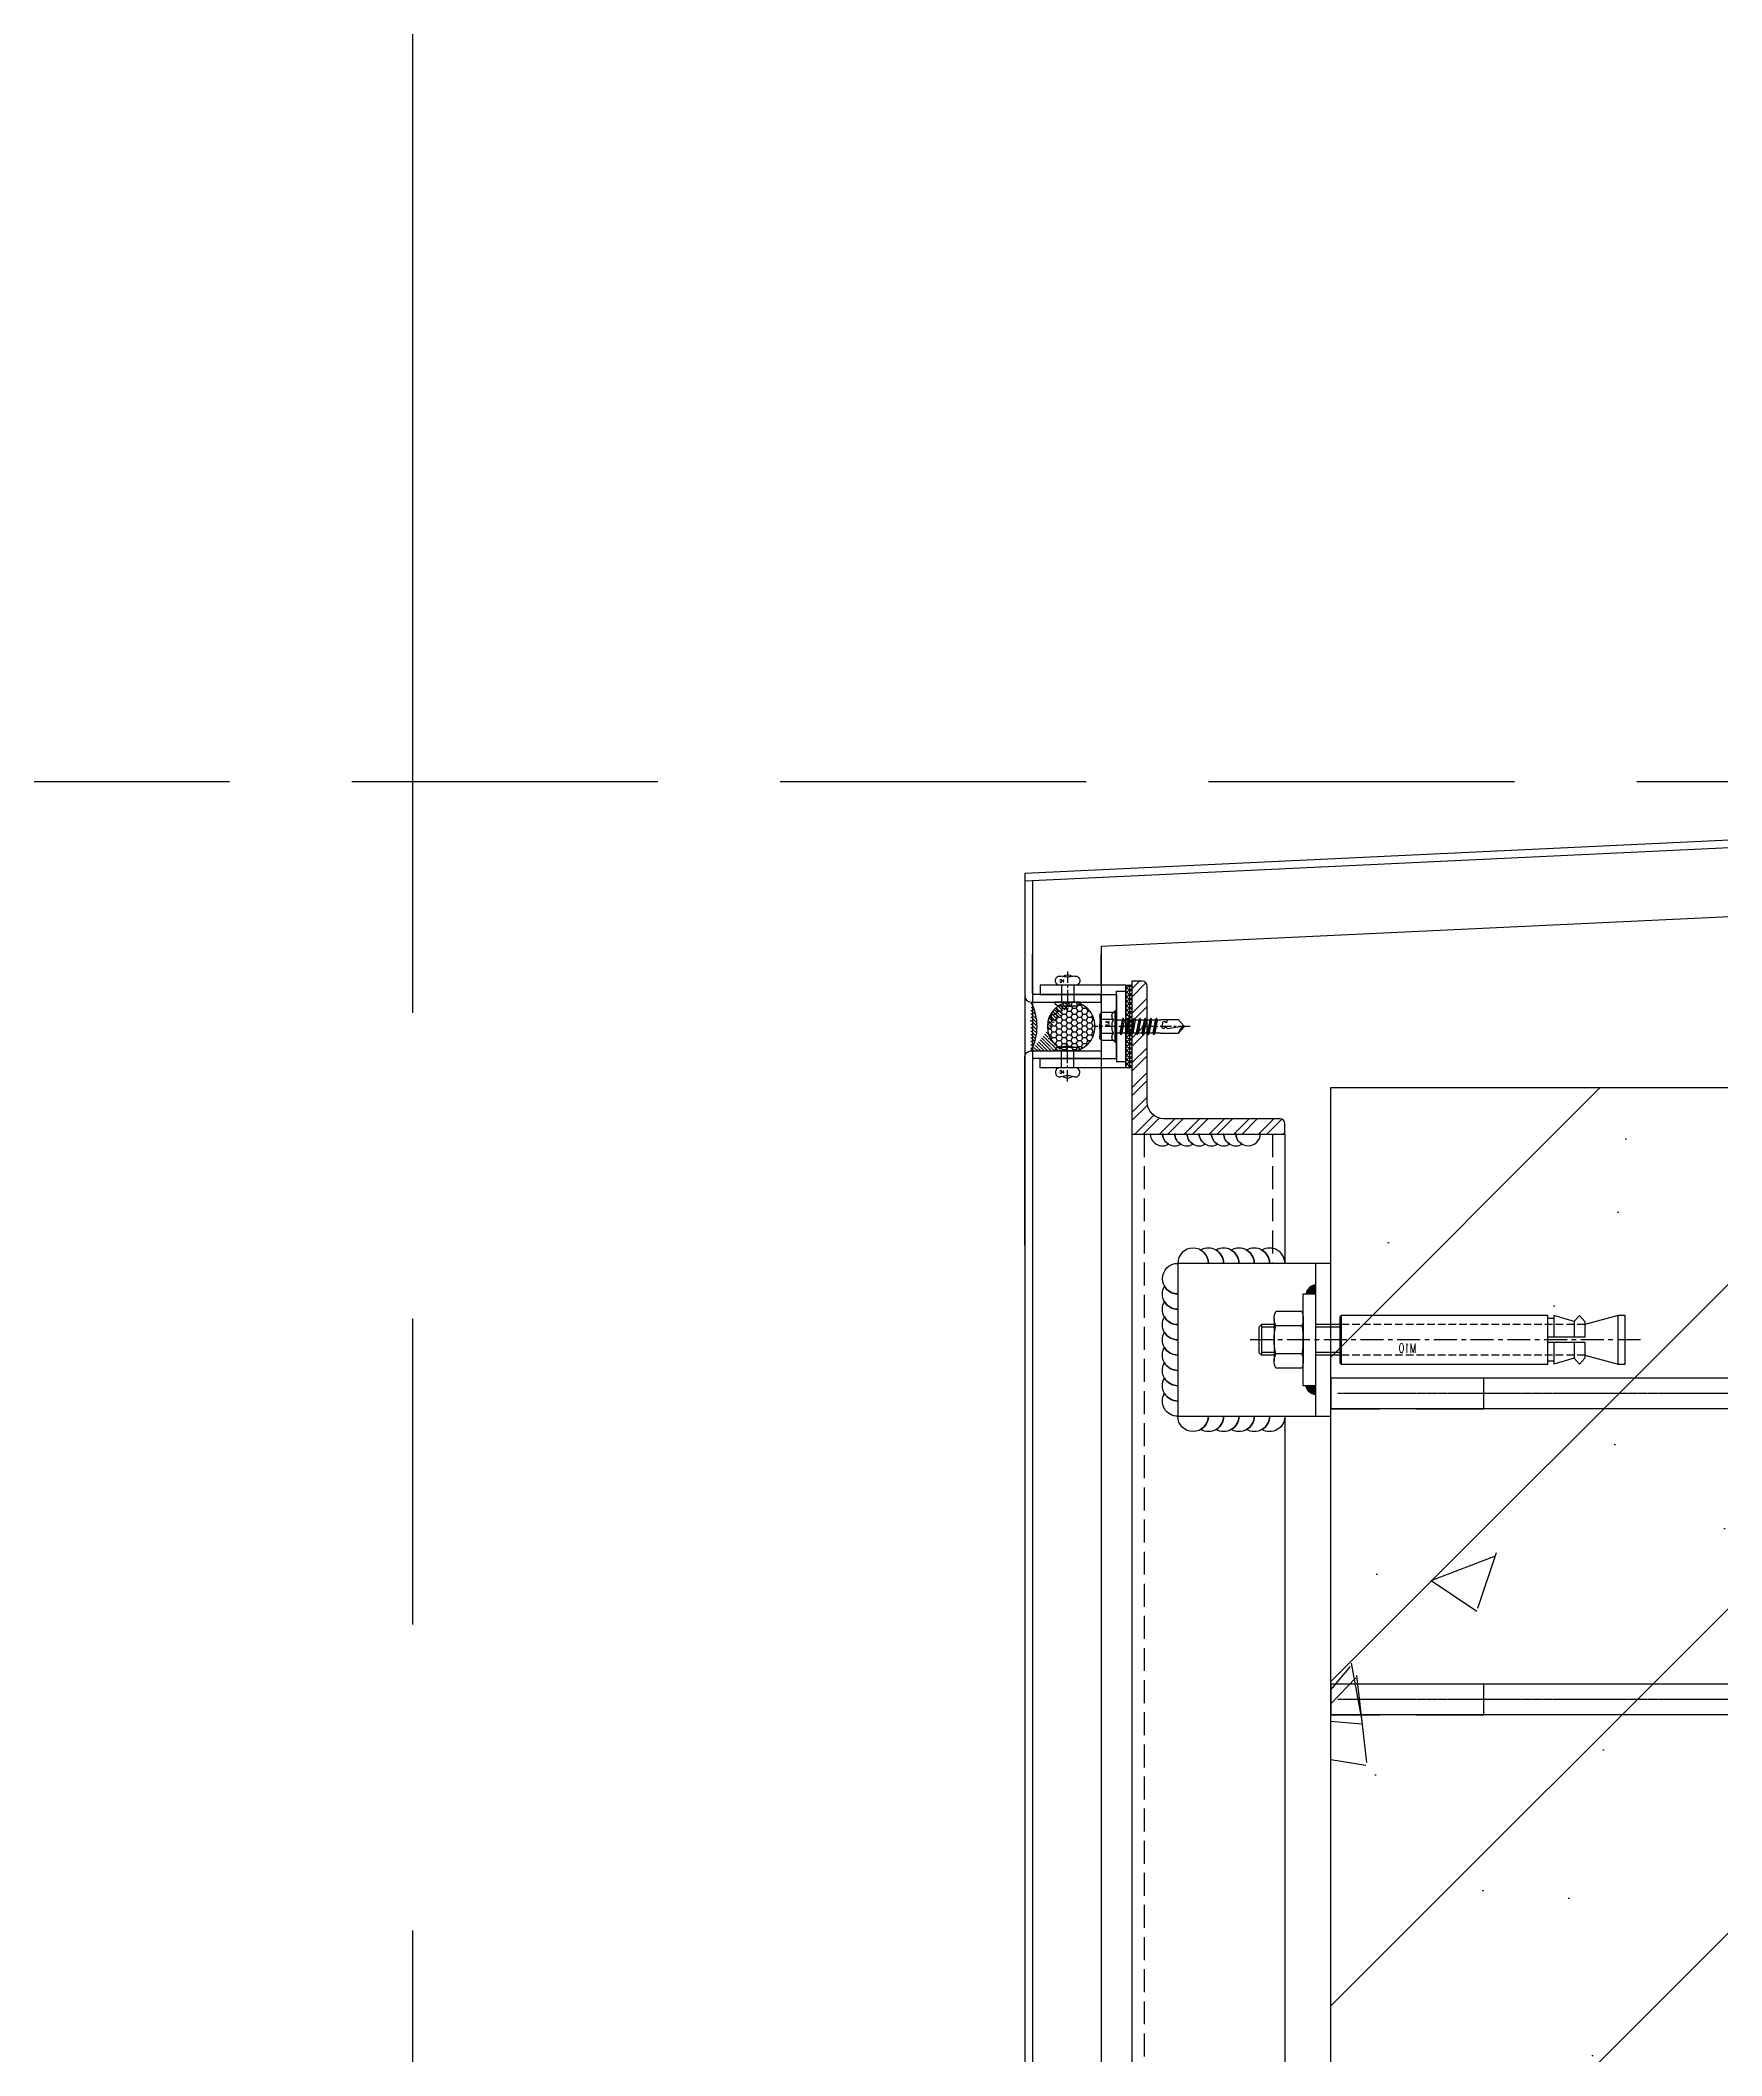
# Model space of a CAD drawing. Extents: x 220580 to 2027826, y -309201 to 71987.
# Drawn here: x 306933 to 307482, y -151196 to -150537 of the extents above; entities that cross this region are included whole.
import ezdxf
from ezdxf.enums import TextEntityAlignment as Align

# ---------------------------------------------------------------- set-up
doc = ezdxf.new("R2010")
doc.units = 0
for name, pattern in [('CENTER', [2, 1.25, -0.25, 0.25, -0.25]), ('DASH', [0.35, 0.25, -0.1]), ('ZN-CENTER', [2, 1.25, -0.25, 0.25, -0.25]), ('ZN-DASH', [0.35, 0.25, -0.1]), ('ZN-DOT', [0.25, 0, -0.25])]:
    doc.linetypes.add(name, pattern=pattern)
for name, color, linetype in [('!ZN1-填充-8', 8, 'Continuous'), ('!ZN3-铝板幕墙-3', 3, 'Continuous'), ('!ZN4-辅助材料-1', 1, 'Continuous'), ('!ZN4-配件-11', 11, 'Continuous'), ('!ZN5-钢材投影-40', 40, 'Continuous'), ('!ZN5-钢材断面-2', 2, 'Continuous'), ('!ZN5-铝材投影-112', 112, 'Continuous'), ('!ZN6-层高线-8', 8, 'ZN-DOT'), ('!ZN6-虚线-8', 8, 'ZN-DASH'), ('1 轴线 辅助线', 1, 'CENTER'), ('20剖面图$0$PUB_HATCH', 8, 'Continuous'), ('2钢材断面', 2, 'Continuous'), ('40钢材投影', 40, 'Continuous'), ('ALT_CEN-0-30', 1, 'CENTER'), ('DIM', 173, 'Continuous'), ('S-SHAPE', 51, 'Continuous'), ('焊缝', 8, 'Continuous')]:
    doc.layers.add(name, color=color, linetype=linetype)
doc.styles.add('DHTEXT-1', font='ROMANS.shx', dxfattribs={"width": 0.7, "bigfont": 'CHINESE.shx'})
doc.dimstyles.new('ZN200', dxfattribs={"dimscale": 200, "dimtxt": 2.5, "dimasz": 1.5, "dimexe": 1, "dimexo": 2, "dimgap": 0.9, "dimtad": 1, "dimdec": 0, "dimdsep": 46, "dimtxsty": 'DHTEXT-1', "dimblk": 'ARCHTICK', "dimcen": 2.5, "dimclrd": 173, "dimclre": 173, "dimclrt": 7, "dimazin": 2, "dimtfac": 1, "dimtdec": 0, "dimtix": 1, "dimtmove": 2, "dimatfit": 3, "dimfxl": 0, "dimtolj": 1, "dimtzin": 0, "dimarcsym": 0})

# ---------------------------------------------------------------- blocks, each defined once
blk = doc.blocks.new('*U223')
h = blk.add_hatch(color=0)
edge = h.paths.add_edge_path()
edge.add_line((-15.00000000000364, 2.999999999993179), (-15.00000000000364, 1.591615728102624e-12))
edge.add_line((-15.00000000000364, 1.591615728102624e-12), (-18.00000000000387, 2.728484105318785e-12))
edge.add_arc((-14.58609127035152, -0.4139087296600792), 3.438908729653297, 456.9129077606186, 533.0870922391964, ccw=False)
h = blk.add_hatch(color=0)
edge = h.paths.add_edge_path()
edge.add_line((14.99999999999636, 2.999999999993179), (14.99999999999636, 1.591615728102624e-12))
edge.add_line((14.99999999999636, 1.591615728102624e-12), (17.99999999999659, 2.728484105318785e-12))
edge.add_arc((14.58609127034424, -0.4139087296600792), 3.438908729653297, 6.912907760803543, 83.08709223938138)
at = {"color": 0, "linetype": 'CENTER', "ltscale": 6}
blk.add_line((-5.076897547976395e-12, -106.2153711569533), (2.046363078989089e-12, 22.5315035618338), dxfattribs=at)
at = {"linetype": 'ByBlock', "ltscale": 20}
for p, q in [((-6.92820323027513, 13.49999999999625), (6.928203230277404, 13.49999999999625)), ((-4.166666666667254, 18.4999999997375), (-5.000000000003013, 17.66666666640901)), ((-5.000000000003013, 17.66666666640901), (4.999999999996994, 17.66666666640901)), ((-5.000000000003013, 13.49999999992667), (-5.000000000003013, 17.66666666640901)), ((-4.166666666667254, 18.4999999997375), (4.166666666664874, 18.4999999997375)), ((-4.145833333406472, 13.49999999992667), (-4.145833333406472, 17.66666666640901)), ((4.145833333414203, 13.4999999999194), (4.145833333414203, 17.66666666640901)), ((4.166666666664874, 18.4999999997375), (4.999999999996994, 17.66666666640901)), ((4.999999999996994, 13.4999999999194), (4.999999999996994, 17.66666666640901)), ((-9.23760430703146, 4.499999999996248), (-9.23760430703146, 12.99999999999625)), ((-4.618802153515162, 4.499999999996248), (-4.618802153515162, 12.99999999999625)), ((4.618802153517436, 4.499999999996248), (4.618802153517436, 12.99999999999625)), ((9.237604307033735, 4.499999999996248), (9.237604307033735, 12.99999999999625)), ((-6.92820323027513, 3.999999999996248), (6.928203230277404, 3.999999999996248)), ((-5.000000000003013, -7.999999999820957), (-5.000000000003013, 1.820126271923073e-10)), ((-4.145833333406472, -7.999999999820957), (-4.145833333406472, 1.820126271923073e-10)), ((4.145833333414203, -7.999999999820957), (4.145833333414203, 1.820126271923073e-10)), ((4.999999999996994, -7.999999999820957), (4.999999999996994, 1.820126271923073e-10)), ((-7.999999999999375, -8.44444444444514), (-7.55555555555776, -7.999999999999886)), ((-7.55555555555776, -7.999999999999886), (7.555555555555372, -7.999999999999886)), ((8.000000000000625, -8.444444444452415), (7.555555555555372, -7.999999999999886))]:
    blk.add_line(p, q, dxfattribs=at)
at = {"linetype": 'DASH', "ltscale": 10}
for p, q in [((-5.000000000003087, -87.9999999999999), (-5.000000000003013, -7.999999999999886)), ((4.999999999996913, -87.9999999999999), (4.999999999996994, -7.999999999999886))]:
    blk.add_line(p, q, dxfattribs=at)
at = {"ltscale": 10}
for p, q in [((-8.000000000006732, -77.94758677210257), (-0.8888888888934723, -77.94758677210258)), ((-5.963513038755213, -84.4999999999999), (-8.000000000006725, -77.94758677210258)), ((-7.000000000006725, -77.94758677210258), (-7.000000000006725, -75.94758677210258)), ((-0.8888888888934723, -87.9999999999999), (-0.8888888888934723, -75.94758677210258)), ((0.8888888888839013, -87.9999999999999), (0.8888888888839013, -75.94758677210258)), ((0.8888888888839084, -77.94758677210258), (8.00000000000055, -77.94758677210258)), ((5.963513038749038, -84.4999999999999), (8.00000000000055, -77.94758677210258)), ((7.000000000000551, -77.94758677210258), (7.000000000000551, -75.94758677210258)), ((-5.963513038755213, -84.4999999999999), (-0.8888888888934794, -84.4999999999999)), ((0.8888888888839013, -84.4999999999999), (5.963513038749038, -84.4999999999999)), ((-5.963513038755213, -87.9999999999999), (-0.8888888888934794, -87.99999999999989)), ((0.8888888888839013, -87.99999999999989), (5.963513038749038, -87.9999999999999))]:
    blk.add_line(p, q, dxfattribs=at)
at = {"color": 0}
for points in [[(-15.00000000000273, 2.999999999993292), (-15.00000000000273, 1.13686837721616e-13), (-18.00000000000273, 2.842170943040401e-12, -0.3451779686434808)], [(14.99999999999727, 2.999999999993292), (14.99999999999727, 1.13686837721616e-13), (17.99999999999727, 2.842170943040401e-12, 0.3451779686434808)]]:
    blk.add_lwpolyline(points, format="xyb", close=True, dxfattribs=at)
at = {"linetype": 'ByBlock', "ltscale": 20}
blk.add_lwpolyline([(14.99999999999727, 1.13686837721616e-13), (14.99999999999727, 4.000000000000114), (-14.99999999999545, 4.000000000000114), (-14.99999999999545, 1.13686837721616e-13)], close=True, dxfattribs=at)
at = {"ltscale": 10}
blk.add_lwpolyline([(-8.00000000000665, -8.444444444452415), (8.000000000000625, -8.444444444452415), (8.00000000000055, -75.94758677210258), (-8.000000000006725, -75.94758677210258)], close=True, dxfattribs=at)
for points in [[(-5.963513038755213, -84.4999999999999), (-8.000000000006725, -86.2499999999999), (-5.963513038755213, -87.9999999999999)], [(5.963513038749038, -84.4999999999999), (8.00000000000055, -86.2499999999999), (5.963513038749038, -87.9999999999999)]]:
    blk.add_lwpolyline(points, dxfattribs=at)
at = {"linetype": 'ByBlock', "ltscale": 20}
for points in [[(4.999999999996913, -87.9999999999999), (7.999999999982361, -98.98046481074721), (7.999999999985999, -101.2460711060066), (-7.999999999992173, -101.2460711060066), (-7.999999999992173, -98.98046481074721), (-5.000000000003087, -87.9999999999999)], [(7.999999999982361, -98.98046481076176), (-7.999999999992173, -98.98046481076176)]]:
    blk.add_lwpolyline(points, dxfattribs=at)
for centre, radius, start, end in [((-6.92820323027513, 7.916666666664128), 5.583333333333478, 65.56730232063656, 114.4326976793634), ((1.13686837721616e-12, -8.083333333337691), 21.58333333333508, 77.64321860954969, 102.3567813904503), ((6.928203230277404, 7.916666666664128), 5.583333333333478, 65.56730232063656, 114.4326976793634), ((-6.92820323027513, 9.583333333330188), 5.583333333333478, 245.5673023206366, 294.4326976793634), ((1.13686837721616e-12, 25.58333333333201), 21.58333333333508, 257.6432186095497, 282.3567813904503), ((6.928203230277404, 9.583333333330188), 5.583333333333478, 245.5673023206366, 294.4326976793634)]:
    blk.add_arc(centre, radius, start, end, dxfattribs=at)
at = {"layer": 'Defpoints', "color": 0, "ltscale": 10, "style": 'DHTEXT-1', "width": 0.7}
blk.add_text('M10', height=3, rotation=90, dxfattribs=at).set_placement((4.219895687111702, -30.11356242580848), align=Align.CENTER)
blk = doc.blocks.new('20250828105834')
at = {"layer": '!ZN5-钢材投影-40', "ltscale": 1000}
blk.add_line((-5, 25.00000000000364), (-5, -24.99999999999636), dxfattribs=at)
blk.add_lwpolyline([(-50, 25.00000000000364), (-50, -24.99999999999636), (0, -24.99999999999636), (0, 25.00000000000364)], close=True, dxfattribs=at)
at = {"layer": '!ZN4-配件-11', "color": 1, "ltscale": 50, "xscale": -1, "rotation": 90}
blk.add_blockref('*U223', (-5, 3.637978807091713e-12), dxfattribs=at)
blk = doc.blocks.new('A$Cec10f56f')
at = {"layer": '!ZN1-填充-8'}
h = blk.add_hatch(color=252, dxfattribs=at)
h.dxf.hatch_style = 1
h.paths.add_polyline_path([(10.00000073583942, 54.9999991057266), (10.00000073583942, 62.94425072797458), (18.00873087856598, 54.99999902409036)])
h = blk.add_hatch(color=252, dxfattribs=at)
h.dxf.hatch_style = 1
h.paths.add_polyline_path([(18.00873087856598, 54.99999902409036), (18.0087308887596, 44.99999946681783), (10.00000074603304, 44.99999946681783), (10.00000073583942, 54.9999991057266)])
h = blk.add_hatch(color=252, dxfattribs=at)
h.dxf.hatch_style = 1
h.paths.add_polyline_path([(10.00000073583942, 44.99999982787995), (10.00000073583942, 37.05574820563197), (18.00873087856598, 44.99999990951619)])
h = blk.add_hatch(color=252, dxfattribs=at)
h.dxf.hatch_style = 1
h.paths.add_polyline_path([(10.00000073583942, -45.0000008942734), (10.00000073583942, -37.05574927202542), (18.00873087856598, -45.00000097590964)])
h = blk.add_hatch(color=252, dxfattribs=at)
h.dxf.hatch_style = 1
h.paths.add_polyline_path([(18.00873087856598, -45.00000097590964), (18.0087308887596, -55.00000053318217), (10.00000074603304, -55.00000053318217), (10.00000073583942, -45.0000008942734)])
h = blk.add_hatch(color=252, dxfattribs=at)
h.dxf.hatch_style = 1
h.paths.add_polyline_path([(10.00000073583942, -55.00000017212005), (10.00000073583942, -62.94425179436803), (18.00873087856598, -55.00000009048381)])
at = {"layer": '2钢材断面'}
for p, q in [((0, 100), (10, 100)), ((0, 100), (0, -100)), ((10, 100), (10.00000109216853, 45)), ((10.00000109216853, 45), (10, -44)), ((10, -44), (10, -100)), ((0, -100), (10, -100))]:
    blk.add_line(p, q, dxfattribs=at)
at = {"layer": '40钢材投影'}
for p, q in [((18.00873087856598, 54.99999902409036), (10.00000073583942, 62.94425072797458)), ((10.00000015634578, 54.9999999126303), (200, 54.99999761907384)), ((200, 55), (200, 45)), ((10, 45), (200, 45)), ((18.00873087856598, 44.99999990951619), (10.00000073583942, 37.05574820563197)), ((18.00873087856598, -45.00000097590964), (10.00000073583942, -37.05574927202542)), ((10.00000015634578, -45.0000000873697), (200, -45.00000238092616)), ((200, -45), (200, -55)), ((10, -55), (200, -55)), ((18.00873087856598, -55.00000009048381), (10.00000073583942, -62.94425179436803))]:
    blk.add_line(p, q, dxfattribs=at)
for points in [[(172, 45), (150, 45), (150, 55), (200, 55), (200, 45), (184, 45)], [(172, -55), (150, -55), (150, -45), (200, -45), (200, -55), (184, -55)]]:
    blk.add_lwpolyline(points, dxfattribs=at)
at = {"layer": 'ALT_CEN-0-30', "ltscale": 0.3}
for p, q in [((0, 50), (197.8050792769063, 50)), ((0, -50), (197.8050792769063, -50))]:
    blk.add_line(p, q, dxfattribs=at)
blk = doc.blocks.new('ZT_角钢(填充)_50X50X5')
at = {"layer": '!ZN1-填充-8'}
h = blk.add_hatch(dxfattribs=at)
h.set_pattern_fill('ANSI32', color=256, scale=0.6, style=0)
h.set_pattern_definition([(45, (-11702.14548385996, -65281.3865768466), (-4.041115254481119, 4.041115254481119), []), (45, (-11699.45140585996, -65281.3865768466), (-4.041115254481119, 4.041115254481119), [])])
h.paths.add_polyline_path([(50, 3.333333333328937, 0.4142135623730951), (48.33333333333394, 5.000000000000455), (10.5, 5, -0.4142135623730951), (5, 10.5), (5, 48.33333333332848, 0.4142135623730951), (3.33333333333394, 50), (0, 50), (0, 0), (50.00000000000182, -6.821210263296962e-12)])
at = {"layer": '!ZN5-钢材断面-2'}
blk.add_lwpolyline([(0, 0), (0, 50), (3.33333333333394, 50, -0.4142135623730951), (5, 48.33333333332848), (5, 10.5, 0.4142135623730951), (10.5, 5), (48.33333333333394, 5.000000000000455, -0.4142135623730951), (50, 3.333333333328937), (50, 4.547473508864641e-13), (0, 0)], format="xyb", dxfattribs=at)
blk = doc.blocks.new('*U2004')
at = {"layer": '!ZN5-钢材断面-2', "extrusion": (0, 0, -1), "zscale": -1, "rotation": 90}
blk.add_blockref('ZT_角钢(填充)_50X50X5', (0, 0), dxfattribs=at)
blk = doc.blocks.new('铝板16mm胶缝')
at = {"layer": '!ZN1-填充-8'}
h = blk.add_hatch(dxfattribs=at)
h.set_pattern_fill('HONEY', color=256, scale=0.7, angle=-270, style=0)
h.set_pattern_definition([(90, (10097.31989989708, 185.0232752102251), (-0.9623705000000002, 1.666875), [1.11125, -2.2225]), (210, (10097.31989989708, 185.0232752102251), (-0.9623708449331864, -1.666874800852732), [1.11125, -2.222499999999999]), (150, (10097.31989989708, 185.0232752102251), (-1.924741344933186, 1.991472677892826e-07), [-2.2225, 1.11125])])
edge = h.paths.add_edge_path()
edge.add_ellipse((-8.500000000207365, 14.57041595620103), major_axis=(-7.997393453053519, 3.358849100355043e-11), ratio=0.9747925043838522, start_angle=0, end_angle=360)
h = blk.add_hatch(dxfattribs=at)
h.set_pattern_fill('ANSI35', color=256, scale=0.5, angle=-270, style=0)
h.set_pattern_definition([(135, (0, 0), (-1.122532015133644, -1.122532015133644), []), (135, (0, 1.122532500000005), (-1.122532015133644, -1.122532015133644), [1.984375, -0.396875, 0, -0.396875])])
edge = h.paths.add_edge_path()
edge.add_line((-0.5052130940530333, 1.366215148264018), (-0.5026065471538459, 14.57041595616465))
edge.add_line((-16.50000000016007, 1.366215148336778), (-16.49739345326088, 14.57041595623741))
edge.add_ellipse((-8.500000000207365, 14.57041595620103), major_axis=(-7.997393453053519, 3.358849100355043e-11), ratio=0.9747925043838522, start_angle=0, end_angle=180)
edge.add_arc((-8.499999999414285, -14.44754302653018), 17.72215979008053, 63.16567149166988, 116.8343285139232)
at = {"layer": '!ZN4-辅助材料-1', "ltscale": 0.5}
blk.add_arc((-8.499999999414285, -14.44754302653018), 17.72215979008053, 63.16567149164778, 116.8343285139584, dxfattribs=at)
blk.add_ellipse((-8.500000000207365, 14.57041595620103), major_axis=(-7.997393453053519, 3.358849100355043e-11), ratio=0.9747925043838522, dxfattribs=at)
at = {"layer": 'Defpoints', "ltscale": 0.5}
for p in [(-16.50000000018917, -0.6337848516632221), (-8.500000000280124, -0.6337848516632221), (-0.4999999986393959, -0.6337848516632221)]:
    blk.add_point(p, dxfattribs=at)
blk = doc.blocks.new('*U1824')
at = {"color": 0, "linetype": 'ZN-CENTER', "ltscale": 3}
blk.add_line((23.99999999999994, 2.188255855140087e-07), (-7.276562432845615, -1.533137051807418e-07), dxfattribs=at)
at = {"ltscale": 10}
for p, q in [((-5.449999999999818, -3.464101413275086), (-5.449999999999818, 3.464101817001181)), ((-1.015572715537019, 4.618802355381165), (-4.949999999997999, 4.618802355381165)), ((-1.015583010001137, 2.309401278621424), (-4.949999999997999, 2.309401278624835)), ((-0.5504878062047283, -5.115541284646254), (-0.5504878062065472, 5.115530008962667)), ((-0.1698801084603474, 5.480866579516958), (1.167940990853822e-05, 4.83959058622783)), ((0, -4.839613541317005), (0, 4.8396139450431)), ((0, 2.084999581674395), (14.28830168384373, 2.085001969002848)), ((1.419619596213958, 2.729999885991237), (2.200602679755074, -2.730000114008757)), ((3.219619596213958, 2.729999881768008), (4.000602679755074, -2.730000118231986)), ((5.019619596213958, 2.729999877544779), (5.800602679755074, -2.730000122455214)), ((6.819619596213958, 2.729999873321551), (7.600602679755074, -2.730000126678443)), ((8.619619596213958, 2.729999869098322), (9.400602679755075, -2.730000130901672)), ((10.41961959621396, 2.729999864875094), (11.20060267975507, -2.7300001351249)), ((12.21961959621396, 2.729999860651865), (13.00060267975507, -2.730000139348129)), ((-1.015583010002956, -2.30940087489533), (-4.94999999999618, -2.30940087489874)), ((-1.015583010001137, -4.618801951655071), (-4.949999999999818, -4.618801951654161)), ((-0.1698801084603474, -5.480877855198726), (1.167940990853822e-05, -4.839601861909371)), ((14.28834179297628, -2.085001744372565), (0, -2.084999717997933))]:
    blk.add_line(p, q, dxfattribs=at)
for points in [[(1.828211756127738, -2.085000114008789), (1.047228672586622, 2.084999885991241), (1.419619596213901, 2.729999885991095), (1.792010519841123, 2.084999885991241), (2.57299360338241, -2.085000114008761), (2.200602679755074, -2.730000114008771)], [(3.628211756127738, -2.085000118232018), (2.847228672586622, 2.084999881768012), (3.219619596213901, 2.729999881767866), (3.592010519841123, 2.084999881768012), (4.37299360338241, -2.085000118231989), (4.000602679755074, -2.730000118232)], [(5.428211756127738, -2.085000122455247), (4.647228672586622, 2.084999877544783), (5.019619596213901, 2.729999877544637), (5.392010519841123, 2.084999877544783), (6.17299360338241, -2.085000122455218), (5.800602679755074, -2.730000122455229)], [(7.228211756127738, -2.085000126678475), (6.447228672586622, 2.084999873321555), (6.819619596213901, 2.729999873321409), (7.192010519841123, 2.084999873321555), (7.97299360338241, -2.085000126678447), (7.600602679755074, -2.730000126678457)], [(9.028211756127739, -2.085000130901704), (8.247228672586623, 2.084999869098326), (8.619619596213902, 2.72999986909818), (8.992010519841124, 2.084999869098326), (9.77299360338241, -2.085000130901676), (9.400602679755075, -2.730000130901686)], [(10.82821175612774, -2.085000135124933), (10.04722867258662, 2.084999864875098), (10.4196195962139, 2.729999864874951), (10.79201051984112, 2.084999864875098), (11.57299360338241, -2.085000135124904), (11.20060267975507, -2.730000135124914)], [(12.62821175612774, -2.085000139348161), (11.84722867258662, 2.084999860651869), (12.2196195962139, 2.729999860651723), (12.59201051984112, 2.084999860651869), (13.37299360338241, -2.085000139348133), (13.00060267975507, -2.730000139348143)]]:
    blk.add_lwpolyline(points, close=True, dxfattribs=at)
for points in [[(14.28755614132959, -2.084999790480305, -0.414213562373095), (14.44551068678416, -2.242954335934877), (14.44551068678416, -2.321931608662732), (20.17706341883141, -2.321931608662732), (21.99999672497771, -0.2620664843346907), (21.99999672497771, 0.2620669033741529), (20.1770634188305, 2.321932027703048), (14.44551068678416, 2.321932027703616), (14.44551068678416, 2.242954754974284, -0.414213562373095), (14.28755614132959, 2.085000209519654)], [(16.51287844574838, -2.321931608662732), (16.35611659158181, -1.195959136936376), (15.82661205339483, -1.523970797760166, -0.5304615897786895), (15.03442566961419, -1.169417307181045), (14.81075563571315, 0.0990784896746442, -0.6513157956771675), (15.47433833661651, 0.5440859063701903), (16.0012324895205, 0.2109028390927443), (16.76803563861736, 0.6608451827776259), (21.99999672497771, -0.2620664843346907, -0.2012259957209903), (20.1770634188305, 2.321932027703048)]]:
    blk.add_lwpolyline(points, format="xyb", dxfattribs=at)
for centre, radius, start, end in [((-3.866666666665878, 3.464101817001181), 1.583333333333237, 133.1735511071865, 226.8264488928781), ((0.1333333333341216, 2.018612281773358e-07), 5.583333333333248, 155.5673023206315, 204.4326976793683), ((0.06775032333098352, 3.464101817001181), 1.583333333333237, 133.1735511071865, 226.8264488928781), ((4.067750323330984, 2.018612281773358e-07), 5.583333333333248, 155.5673023206315, 204.4326976793683), ((7.477939400387186, -2.867559875829768), 11.3218976996017, 132.4921501626091, 138.6063620026382), ((-3.866666666665878, -3.464101413275086), 1.583333333333237, 133.1735511071865, 226.8264488927399), ((0.06775032333098352, -3.464101413275086), 1.583333333333237, 133.1735511071865, 226.8264488927399), ((7.477939400387186, 2.867548600148227), 11.3218976996017, 221.3935592101043, 227.5078498373909)]:
    blk.add_arc(centre, radius, start, end, dxfattribs=at)
at = {"layer": 'Defpoints', "color": 0, "ltscale": 10, "style": 'DHTEXT-1', "width": 0.7}
blk.add_text('5.5', height=1, rotation=90, dxfattribs=at).set_placement((-2.461643067588102, -0.9299515093815011), align=Align.CENTER)
blk = doc.blocks.new('铝板连接件1(新规)')
at = {"layer": '!ZN1-填充-8'}
h = blk.add_hatch(dxfattribs=at)
h.set_pattern_fill('NET3', color=256, scale=0.4, angle=180, style=0)
h.set_pattern_definition([(179.9999999999999, (18968.5970618126, 39999.08912065818), (-9.724564495274452e-16, -1.27), []), (239.9999999999999, (18968.5970618126, 39999.08912065818), (1.099852262806237, -0.6350000000000011), []), (299.9999999999999, (18968.5970618126, 39999.08912065818), (1.099852262806238, 0.6349999999999989), [])])
h.paths.add_polyline_path([(-13.49999960709829, 1.999950581193843), (-13.49999960709829, -4.941880615660921e-05), (13.50000039290171, -4.941880615660921e-05), (13.50000039290171, 1.999950581193843)])
at = {"layer": '!ZN4-辅助材料-1', "ltscale": 5}
blk.add_lwpolyline([(-13.49999960709829, 1.999950581193843), (-13.49999960709829, -4.941880615660921e-05), (13.50000039290171, -4.941880615660921e-05), (13.50000039290171, 1.999950581193843)], close=True, dxfattribs=at)
at = {"layer": '!ZN5-铝材投影-112'}
for points in [[(11.50000039217412, 1.999950581193843), (-13.49999960709829, 1.999950581193843), (-13.49999960709829, 29.99995058118657), (-10.49999960709829, 29.99995058118657), (-10.4999996056431, 4.999950581193843), (11.50000039362931, 4.999950581193843)], [(-11.49999960343848, 1.999950581193843), (13.50000039583392, 1.999950581193843), (13.50000039583392, 29.99995058118657), (10.50000039583392, 29.99995058118657), (10.50000039437873, 4.999950581193843), (-11.49999960489367, 4.999950581193843)]]:
    blk.add_lwpolyline(points, close=True, dxfattribs=at)
at = {"layer": '!ZN4-配件-11', "color": 1, "rotation": 270}
blk.add_blockref('*U1824', (-5.816109478473663e-06, 4.999950581179291), dxfattribs=at)
blk = doc.blocks.new('*U1825')
at = {"color": 0, "linetype": 'CENTER', "ltscale": 3}
blk.add_line((10.0124521631674, 5.329070518200751e-14), (-2.451370260241674, 5.329070518200751e-14), dxfattribs=at)
at = {"linetype": 'ByBlock', "lineweight": -2, "ltscale": 10}
for p, q in [((-1.19999999999709, -2.999999999995627), (-1.19999999999709, 2.999999999995733)), ((0, 4.200000000000099), (0, -4.199999999999992)), ((5.50000000054162, 2.000000000000053), (0, 2.000000000000053)), ((5.50000000054162, 2.500000000000053), (5.50000000054162, -2.499999999999947)), ((5.50000000054162, -1.999999999999947), (0, -1.999999999999947))]:
    blk.add_line(p, q, dxfattribs=at)
for centre, radius, start, end in [((4.415117063422031, -3.584688101909705e-12), 5.96066603962293, 160.3950489643864, 199.6049510356135), ((0, 2.999999999995733), 1.2, 90, 180), ((7.00000000054162, 2.500000000000053), 1.5, 348.4480414647314, 180), ((16.16515139045397, 5.329070518200751e-14), 8, 164.3308475018224, 195.6691524981776), ((6.186535024229231, -0.0009536892320660684), 2.672094166157843, 323.2266208412516, 36.78433105121244), ((0, -2.999999999995627), 1.2, 180, 270), ((7.00000000054162, -2.499999999999947), 1.5, 180, 11.5519585352685)]:
    blk.add_arc(centre, radius, start, end, dxfattribs=at)
at = {"layer": 'Defpoints', "color": 0, "ltscale": 10, "style": 'DHTEXT-1', "width": 0.7}
blk.add_text('D4', height=1, rotation=90, dxfattribs=at).set_placement((7.370543652128534, -1.846676056511448), align=Align.CENTER)
blk = doc.blocks.new('*U1710')
at = {"layer": '!ZN3-铝板幕墙-3'}
for p, q in [((-13.5, -5.000049419315474), (-71.44746374130165, -5.000049419315474)), ((13.5, -5.000049419315474), (23.64613651806468, -5.000049419329262))]:
    blk.add_line(p, q, dxfattribs=at)
for points in [[(-71.44746374130165, -30.0000494193082), (-9.999999998515705, -30.00004941932275, 0.4142135623731721), (-7.999999998515705, -28.00004941932275), (-7.999999998515705, -5.000049419315474), (-10.4999999985157, -5.000049419315474), (-10.4999999985157, -27.00004941920633, -0.4142135623730951), (-10.9999999985157, -27.50004941920633), (-71.44746374130165, -27.50004941920633)], [(23.64613651806468, -30.00004941932199), (9.999999998515705, -30.00004941932275, -0.4142135623731721), (7.999999998515705, -28.00004941932275), (7.999999998515705, -5.000049419315474), (10.4999999985157, -5.000049419315474), (10.4999999985157, -27.00004941920633, 0.4142135623730951), (10.9999999985157, -27.50004941920633), (23.64613651806468, -27.50004941922012)]]:
    blk.add_lwpolyline(points, format="xyb", dxfattribs=at)
at = {"layer": '!ZN4-辅助材料-1'}
blk.add_blockref('铝板16mm胶缝', (8.499999998748535, -29.36626456765953), dxfattribs=at)
at = {"layer": '!ZN4-配件-11', "rotation": 180}
blk.add_blockref('铝板连接件1(新规)', (3.929089871235192e-07, 4.999950581193843), dxfattribs=at)
at = {"layer": '!ZN4-配件-11', "color": 1, "xscale": -1}
blk.add_blockref('*U1825', (-8.000000001935405, -16.00004941931553), dxfattribs=at)
at = {"layer": '!ZN4-配件-11', "color": 1}
blk.add_blockref('*U1825', (7.999999998952262, -16.00004941931553), dxfattribs=at)
blk = doc.blocks.new('20250828132035')
at = {"layer": '20剖面图$0$PUB_HATCH'}
h = blk.add_hatch(dxfattribs=at)
h.set_pattern_fill('钢筋混凝土', color=256, scale=30, style=0)
h.set_pattern_definition([(45, (1654310.399681513, -568207.4520265874), (-53.03300858899107, 53.03300858899107), []), (49.99999999999999, (1654310.399681513, -568207.4520265874), (215.178054780226, -18.82564049477853), [22.5, -247.5]), (355, (1654310.399681513, -568207.4520265874), (-41.6254000839, 225.6576401100035), [18, -198]), (100.4514, (1654328.331185513, -568209.0208285875), (173.5528145142065, 206.8318626182861), [19.122057, -210.3426336]), (46.18420000000001, (1654310.399681513, -568147.4520265874), (320.1723145876933, -49.65570429870542), [33.75, -371.25]), (96.6356, (1654337.080705013, -568151.5900186873), (280.398811664611, 292.2353612701325), [28.6830864, -315.5139]), (351.1842, (1654310.399681513, -568147.4520265874), (280.3985835400882, 292.2355802775974), [27, -297]), (21, (1654340.399681513, -568162.4520265874), (179.0721156355385, -120.7856671996016), [22.5, -247.5]), (326.0000000000001, (1654340.399681513, -568162.4520265874), (72.99459957647451, 217.5450135140559), [18, -198]), (71.4514, (1654355.322351413, -568172.5175083873), (252.066788574447, 96.75914901298572), [19.122057, -210.3426336]), (37.50000000000001, (1654310.399681513, -568207.4520265874), (3.647956595187201, 99.86815614939344), [0, -195.6, 0, -201, 0, -198.75]), (7.499999999999999, (1654310.399681513, -568207.4520265874), (78.92086123264458, 118.3235135647081), [0, -114.6, 0, -191.1, 0, -75.75]), (327.5, (1654243.499681513, -568207.4520265874), (160.1467308517227, -6.766461520313927), [0, -75, 0, -234, 0, -310.5]), (317.5, (1654213.499681513, -568207.4520265874), (174.9558508027159, 30.03149469969532), [0, -97.5, 0, -155.4, 0, -220.5])])
h.paths.add_polyline_path([(100.0000152135035, 12549.99999652867), (300.0000150983687, 12549.99999652978), (300.0000150983687, 14449.99999993737), (100.0000150251435, 14449.99999993626)])
at = {"layer": '!ZN3-铝板幕墙-3'}
for p, q in [((635.0000000966247, 14549.99999993728), (1.510814763605595e-05, 14520.00000068796)), ((632.5000000966247, 14547.37910125073), (0.1179937531705946, 14517.50278603172)), ((575.0000000966247, 14522.1374697671), (25.00001510820584, 14496.15321854371)), ((1.510814763605595e-05, 14520.00000068796), (1.510814763605595e-05, 13975.00000082131)), ((2.500015108147636, 14517.62187763862), (2.500015108147636, 13975.00000082131)), ((25.00001510820584, 14496.21877019483), (25.00001510814764, 13975.00000082131))]:
    blk.add_line(p, q, dxfattribs=at)
at = {"layer": '!ZN5-钢材投影-40'}
for p, q in [((35.00001510820584, 14434.80980538475), (35.00001510814764, 13984.70975384672)), ((35.00001510814764, 14434.80980538475), (85.00001510814764, 14434.80980538475)), ((85.00001510814764, 14434.80980538475), (85.00001510814764, 14392.56515440292)), ((85.00001510814764, 14342.56515440292), (85.00001510814764, 14050.00000101008))]:
    blk.add_line(p, q, dxfattribs=at)
at = {"layer": '!ZN6-虚线-8', "ltscale": 30}
for p, q in [((39.00001510814764, 14434.80980538475), (39.00001510814764, 13984.70975384672)), ((81.00001510820584, 14434.80980538475), (81.00001510814764, 14392.56515440292))]:
    blk.add_line(p, q, dxfattribs=at)
at = {"layer": 'S-SHAPE'}
for p, q in [((100.0000151402783, 12549.99999662745), (100.0000150983687, 14449.99999993737)), ((100.0000150983687, 14449.99999993737), (300.0000150983687, 14449.99999993737))]:
    blk.add_line(p, q, dxfattribs=at)
at = {"layer": '焊缝', "ltscale": 30}
blk.add_lwpolyline([(41.00001510814764, 14434.97984703898, 0.5773502691896255), (47.00001510814764, 14431.51574542382, -0.2679491924313752), (45.00001510814764, 14434.97984703898, 0.5773502691896255), (51.00001510814764, 14431.51574542382, -0.2679491924313752), (49.00001510814764, 14434.97984703898, 0.5773502691896255), (55.00001510814764, 14431.51574542382, -0.2679491924313752), (53.00001510814764, 14434.97984703898, 0.5773502691896255), (59.00001510814764, 14431.51574542379, -0.2679491924313752), (57.00001510814764, 14434.97984703895, 0.5773502691896255), (63.00001510814764, 14431.51574542382, -0.2679491924313752), (61.00001510814764, 14434.97984703895, 0.5773502691896255), (67.00001510814764, 14431.51574542379, -0.2679491924313752), (65.00001510814764, 14434.97984703895, 0.5773502691896255), (71.00001510814764, 14431.51574542379, -0.2679491924313752), (69.00001510814764, 14434.97984703895, 0.9999999999999999), (77.00001510814764, 14434.97984703895, 0.9999999999999999)], format="xyb", dxfattribs=at)
at = {"layer": '焊缝', "ltscale": 1000}
for points in [[(85.00001510814764, 14392.56515440292, 0.5773502691896255), (77.50001510814764, 14396.89528142184, -0.2679491924311228), (80.00001510814764, 14392.56515440292, 0.5773502691896255), (72.50001510814764, 14396.89528142184, -0.2679491924311228), (75.00001510814764, 14392.56515440292, 0.5773502691896255), (67.50001510814764, 14396.89528142184, -0.2679491924311228), (70.00001510814764, 14392.56515440292, 0.5773502691896255), (62.50001510814764, 14396.89528142184, -0.2679491924311228), (65.00001510814764, 14392.56515440292, 0.5773502691896255), (57.50001510814764, 14396.89528142184, -0.2679491924311228), (60.00001510814764, 14392.56515440292, 0.9999999999999999), (50.00001510814764, 14392.56515440292, 0.9999999999999999)], [(50.00001510814764, 14342.56515440292, -0.5773502691896255), (45.66988808929455, 14350.06515440292, 0.2679491924311229), (50.00001510814764, 14347.56515440292, -0.5773502691896255), (45.66988808929455, 14355.06515440292, 0.2679491924311229), (50.00001510814764, 14352.56515440292, -0.5773502691896255), (45.66988808929455, 14360.06515440292, 0.2679491924311229), (50.00001510814764, 14357.56515440292, -0.5773502691896255), (45.66988808929455, 14365.06515440292, 0.2679491924311229), (50.00001510814764, 14362.56515440292, -0.5773502691896255), (45.66988808929455, 14370.06515440292, 0.2679491924311229), (50.00001510814764, 14367.56515440292, -0.5773502691896255), (45.66988808929455, 14375.06515440292, 0.2679491924311229), (50.00001510814764, 14372.56515440292, -0.5773502691896255), (45.66988808929455, 14380.06515440292, 0.2679491924311229), (50.00001510814764, 14377.56515440292, -0.5773502691896255), (45.66988808929455, 14385.06515440292, 0.2679491924311229), (50.00001510814764, 14382.56515440292, -0.9999999999999999), (50.00001510814764, 14392.56515440292, -0.9999999999999999)], [(85.00001510814764, 14342.56515440292, -0.5773502691896255), (77.50001510814764, 14338.23502738398, 0.2679491924311228), (80.00001510814764, 14342.56515440292, -0.5773502691896255), (72.50001510814764, 14338.23502738398, 0.2679491924311228), (75.00001510814764, 14342.56515440292, -0.5773502691896255), (67.50001510814764, 14338.23502738398, 0.2679491924311228), (70.00001510814764, 14342.56515440292, -0.5773502691896255), (62.50001510814764, 14338.23502738398, 0.2679491924311228), (65.00001510814764, 14342.56515440292, -0.5773502691896255), (57.50001510814764, 14338.23502738398, 0.2679491924311228), (60.00001510814764, 14342.56515440292, -0.9999999999999999), (50.00001510814764, 14342.56515440292, -0.9999999999999999)]]:
    blk.add_lwpolyline(points, format="xyb", dxfattribs=at)
at = {"layer": '!ZN4-配件-11'}
blk.add_blockref('*U2004', (35.00001510814764, 14434.80980538475), dxfattribs=at)
at = {"layer": '!ZN6-虚线-8', "ltscale": 50}
blk.add_blockref('20250828105834', (100.0000151001732, 14367.5651544029), dxfattribs=at)
at = {"xscale": -1, "rotation": 270}
blk.add_blockref('*U1710', (30.00006452749949, 14469.99999994884), dxfattribs=at)
at = {"layer": '40钢材投影', "color": 2, "ltscale": 500, "xscale": -1, "rotation": 359.9999999933083}
blk.add_blockref('A$Cec10f56f', (300.0000001083827, 14299.9999999362), dxfattribs=at)
blk = doc.blocks.new('_ArchTick')
at = {"color": 0, "linetype": 'ByBlock', "const_width": 0.4}
blk.add_lwpolyline([(-0.5, -0.5), (0.5, 0.5)], dxfattribs=at)
blk = doc.blocks.new('*D889')
at = {"layer": 'Defpoints', "color": 0, "ltscale": 2000, "transparency": 16777216}
for p in [(307889.3708562016, -149964.5714271492), (307889.3708562016, -150779.3509701893), (307254.3708712154, -150809.3509694386)]:
    blk.add_point(p, dxfattribs=at)
at = {"layer": 'DIM', "color": 173, "linetype": 'ByBlock', "lineweight": -2, "ltscale": 2000, "transparency": 16777216}
for p, q in [((307254.3708712154, -150409.3509694386), (307254.3708712154, -149764.5714271492)), ((307889.3708562016, -150379.3509701893), (307889.3708562016, -149764.5714271492)), ((307254.3708712154, -149964.5714271492), (306954.3708712154, -149964.5714271492)), ((307254.3708712154, -149964.5714271492), (307889.3708562016, -149964.5714271492)), ((307889.3708562016, -149964.5714271492), (308189.3708562016, -149964.5714271492))]:
    blk.add_line(p, q, dxfattribs=at)
at = {"layer": 'DIM', "color": 173, "lineweight": -2, "ltscale": 2000, "transparency": 16777216, "xscale": 300, "yscale": 300, "zscale": 300}
blk.add_blockref('_ArchTick', (307254.3708712154, -149964.5714271492), dxfattribs=at)
at = {"layer": 'DIM', "color": 173, "lineweight": -2, "ltscale": 2000, "transparency": 16777216, "xscale": 300, "yscale": 300, "zscale": 300, "rotation": 180}
blk.add_blockref('_ArchTick', (307889.3708562016, -149964.5714271492), dxfattribs=at)
at = {"layer": 'DIM', "color": 7, "ltscale": 2000, "transparency": 16777216, "insert": (307571.8708637085, -149534.5714271492), "char_height": 500, "attachment_point": 5, "style": 'DHTEXT-1'}
blk.add_mtext('\\A1;635', dxfattribs=at)

msp = doc.modelspace()

# ---------------------------------------------------------------- block references
at = {"ltscale": 30}
msp.add_blockref('20250828132035', (307254.3708561072, -165329.3509701265), dxfattribs=at)

# ---------------------------------------------------------------- next in the draw order: linework, layer by layer
at = {"layer": '!ZN6-层高线-8', "linetype": 'DASH', "ltscale": 400}
msp.add_line((314134.4437421602, -150779.3509701893), (304325.8361665334, -150779.3509701894), dxfattribs=at)
at = {"layer": '1 轴线 辅助线', "ltscale": 400}
msp.add_line((307054.3708393918, -168454.8793497243), (307054.3708393923, -148390.8257198753), dxfattribs=at)

# ---------------------------------------------------------------- next in the draw order: dimensions: what is measured, and where the dimension line sits
at = {"layer": 'DIM', "color": 6, "ltscale": 2000}
dim = msp.add_linear_dim(base=(307889.3708562016, -149964.5714271492), p1=(307254.3708712154, -150809.3509694386), p2=(307889.3708562016, -150779.3509701893), dimstyle='ZN200', dxfattribs=at)
dim.commit()
dim.dimension.update_dxf_attribs({"geometry": '*D889', "text_midpoint": (307571.8708637085, -149534.5714271492)})

doc.saveas('drawing.dxf')
